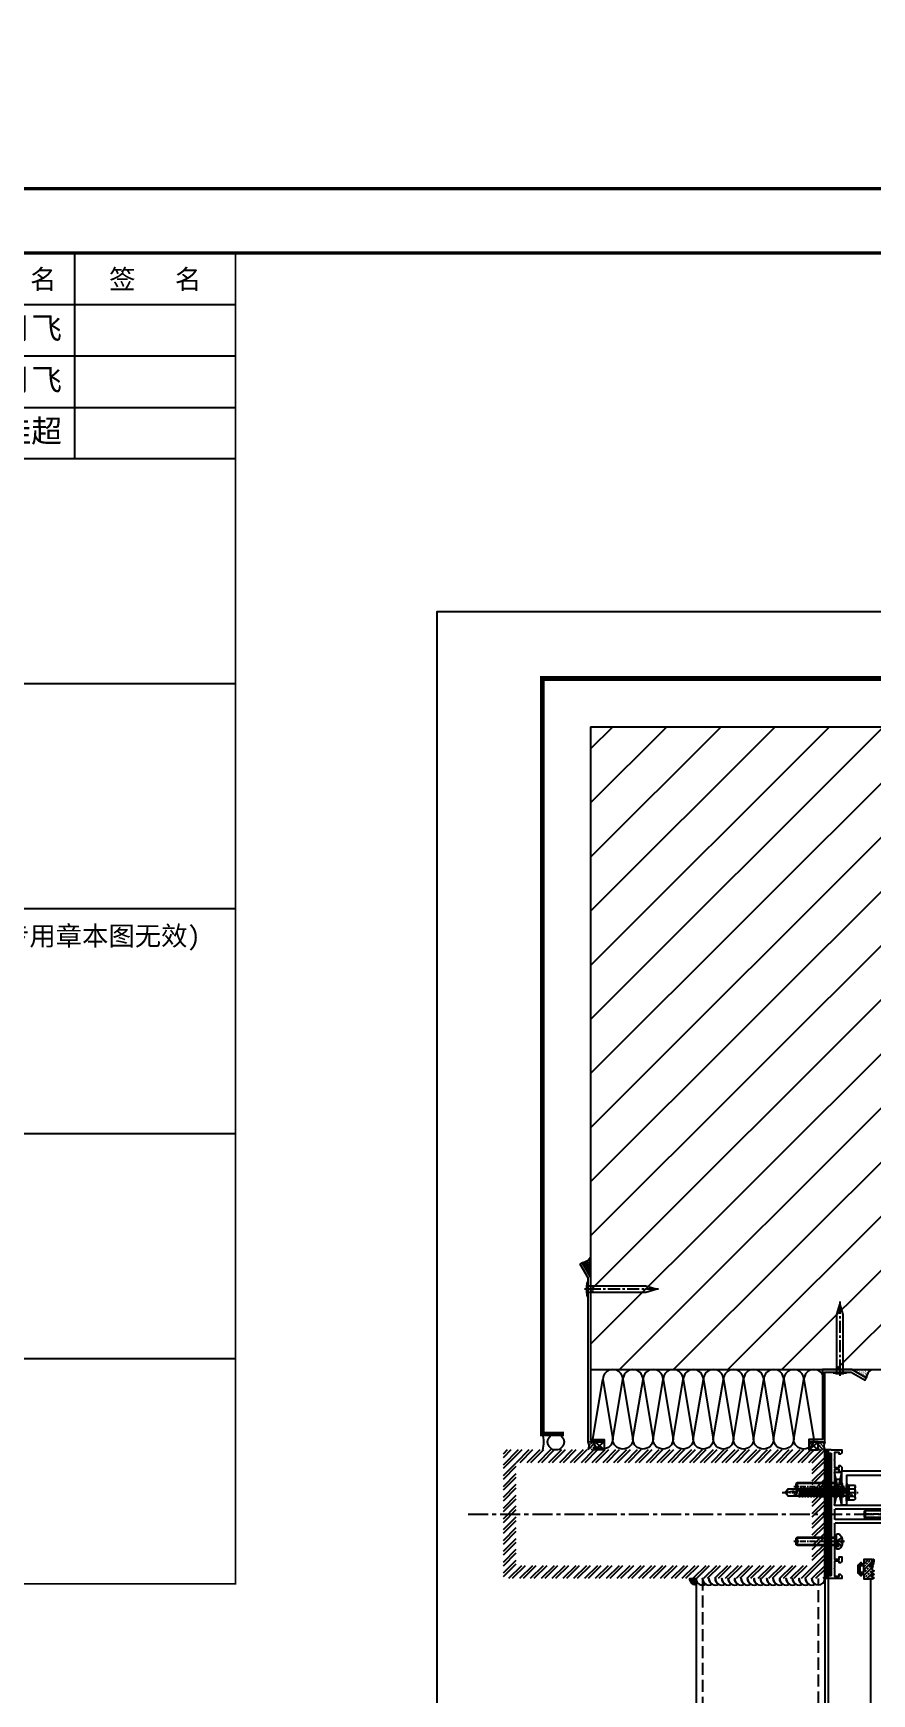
# Model space of a CAD drawing. Extents: x -160106 to 966792, y -663931 to 1550022.
# Drawn here: x -68403 to -67882, y -98859 to -97825 of the extents above; entities that cross this region are included whole.
import ezdxf
from ezdxf.enums import TextEntityAlignment as Align
from ezdxf.xclip import XClip

# ---------------------------------------------------------------- set-up
doc = ezdxf.new("R2010")
doc.units = 0
for name, pattern in [('CENTER', [2, 1.25, -0.25, 0.25, -0.25]), ('ZN-CENTER', [2, 1.25, -0.25, 0.25, -0.25]), ('ZN-DASH', [0.35, 0.25, -0.1])]:
    doc.linetypes.add(name, pattern=pattern)
for name, color, linetype in [('!ZN1-填充-8', 8, 'Continuous'), ('!ZN2-WALL-5', 5, 'Continuous'), ('!ZN4-焊缝-8', 8, 'Continuous'), ('!ZN4-辅助材料-1', 1, 'Continuous'), ('!ZN4-配件-11', 11, 'Continuous'), ('!ZN5-钢材投影-40', 40, 'Continuous'), ('!ZN5-铝材投影-112', 112, 'Continuous'), ('!ZN5-铝材断面-6', 6, 'Continuous'), ('!ZN6-虚线-8', 8, 'ZN-DASH'), ('0-cxFrame', 155, 'Continuous'), ('11紧固件', 11, 'Continuous'), ('A_Hatch', 8, 'Continuous'), ('Fill', 8, 'Continuous'), ('pj', 4, 'Continuous'), ('qianming', 155, 'Continuous'), ('TC', 130, 'Continuous'), ('user', 7, 'Continuous'), ('ZX', 240, 'CENTER'), ('型材截面颜色', 253, 'Continuous'), ('焊缝', 8, 'Continuous')]:
    doc.layers.add(name, color=color, linetype=linetype)
doc.layers.add('0-cxText', color=131, linetype='Continuous', lineweight=25)
doc.styles.add('cx_biaoti', font='')
doc.styles.add('cx_tuming', font='simhei.ttf')
doc.styles.add('cx_tuqian1', font='')
doc.styles.add('DHTEXT-1', font='ROMANS.shx', dxfattribs={"width": 0.7, "bigfont": 'CHINESE.shx'})
doc.styles.add('图框宋体', font='', dxfattribs={"width": 0.75})
doc.styles.add('黑体', font='simhei.ttf', dxfattribs={"height": 12})
doc.styles.get('cx_biaoti').set_extended_font_data('SimSun')
doc.styles.get('cx_tuqian1').set_extended_font_data('SimSun')
doc.styles.get('图框宋体').set_extended_font_data('SimSun')
pattern_1 = [(45, (-63849.03507, 7998.2761), (0.2525697034, 0.9260889125), [1.190625, -0.238125, 0, -0.238125])]

# ---------------------------------------------------------------- blocks, each defined once
blk = doc.blocks.new('20250822084406')
at = {"layer": 'A_Hatch'}
h = blk.add_hatch(dxfattribs=at)
h.set_pattern_fill('ANSI32', color=256)
h.set_pattern_definition([(45, (-40, -1e-07), (-3.3676, 3.3676), []), (45, (-37.755, -1e-07), (-3.3676, 3.3676), [])])
h.paths.add_polyline_path([(40, 200), (-40, 200), (-40, 0), (40, 0)])
h.paths.add_polyline_path([(-32, 8), (-32, 192), (32, 192), (32, 8)], flags=16)
blk = doc.blocks.new('20250822083029')
at = {"layer": '!ZN5-铝材断面-6', "elevation": 0}
for points in [[(-40, -2), (-40, 0), (-38, 0), (-38, -2)], [(-40, -2), (-40, -8.5), (-38.2, -8.5), (-37.3, -7.6), (-37.3, -7), (-38.5, -7), (-38.5, -4), (-34, -4), (-33.8, -3.8), (-33.5, -4), (-29.1, -4), (-29.1, -7), (-30.3, -7), (-30.3, -7.6), (-29.4, -8.5), (-26.5, -8.5), (-26.5, -7), (-27.9, -7), (-27.9, -4), (-6.1, -4)], [(6.1, -4), (27.9, -4), (27.9, -7), (26.5, -7), (26.5, -8.5), (29.4, -8.5), (30.3, -7.6), (30.3, -7), (29.1, -7), (29.1, -4), (33.6, -4), (33.8, -3.8), (34.1, -4), (38.5, -4), (38.5, -7), (37.3, -7), (37.3, -7.6), (38.2, -8.5), (40, -8.5), (40, -2), (40, 0), (38, 0), (38, -2), (-38, -2)], [(-5.6, -4.5), (-5.6, -43.4), (-3.5, -43.4), (-2.5, -41.4)], [(-3.1, -33), (-3.1, -4.5)], [(-2.6, -4), (2.6, -4)], [(2.5, -41.4), (3.5, -43.4), (5.6, -43.4), (5.6, -4.5)], [(3.1, -4.5), (3.1, -33)], [(-2.9, -40.8), (-2.3, -39.6)], [(-2.6, -41.2), (-2.8, -41.1)], [(2.6, -33.5), (-2.6, -33.5)], [(-2.1, -39.5), (2.1, -39.5)], [(2.3, -39.6), (2.9, -40.8)], [(2.8, -41.1), (2.6, -41.2)]]:
    blk.add_lwpolyline(points, dxfattribs=at)
at = {"layer": '!ZN5-铝材断面-6'}
for centre, major_axis, start_param, end_param in [((-6.1, -4.5), (0.354, 0.354), 5.497787, 7.068583), ((-2.6, -4.5), (-0.354, 0.354), -0.785398, 0.785398), ((2.6, -4.5), (0.354, 0.354), 5.497787, 7.068583), ((6.1, -4.5), (-0.354, 0.354), -0.785398, 0.785398), ((-2.6, -33), (0.354, 0.354), 2.356194, 3.926991), ((-2.7, -40.9), (-0.141, 0.141), 0.321751, 1.892547), ((-2.7, -41.4), (0.141, 0.141), 5.497787, 6.604936), ((-2.1, -39.7), (-0.141, 0.141), -0.785398, 0.321751), ((2.1, -39.7), (-0.141, 0.141), 4.390638, 5.497787), ((2.7, -41.4), (-0.141, 0.141), -0.321751, 0.785398), ((2.6, -33), (-0.354, 0.354), 2.356194, 3.926991), ((2.7, -40.9), (0.141, 0.141), 4.390638, 5.961435), ((-2.7, -41.4), (-0.141, 0.141), 3.463343, 3.926991), ((2.7, -41.4), (0.141, 0.141), 2.356194, 2.819842)]:
    blk.add_ellipse(centre, major_axis=major_axis, ratio=1, start_param=start_param, end_param=end_param, dxfattribs=at)
blk = doc.blocks.new('*U3250')
at = {"color": 0, "linetype": 'ZN-CENTER', "ltscale": 3}
blk.add_line((-6.3, 0), (25.2, 0), dxfattribs=at)
at = {"linetype": 'ByBlock', "ltscale": 10}
for p, q in [((-5, 0.5), (-4, 0.5)), ((-4.5, 2.6), (-1.3, 0.2)), ((-4, 0.5), (-4, -0.5)), ((-2.9, 4.7), (-1.3, 4.7)), ((-1.8, 0.5), (-1.8, 0)), ((-1.3, -4.7), (-1.3, 4.7)), ((-1.3, 3.8), (0, 3.8)), ((-1.3, -3.9), (-1.3, 3.8)), ((0, 0), (-1.3, 0.9)), ((0, -0.7), (-1.3, 0.2)), ((0, 3.8), (0, -3.9)), ((0, 2.5), (23, 2.5)), ((0, 2.1), (23.6, 2.1)), ((23, -2.5), (23, 2.5)), ((23, 2.5), (23.7, 2.1)), ((23.7, -2.1), (23.7, 2.1)), ((-4, -0.5), (-5, -0.5)), ((-4.5, -2.6), (-1.3, -0.2)), ((-2.9, -4.7), (-1.3, -4.7)), ((-1.8, -0.5), (-1.8, 0)), ((-1.3, -3.9), (0, -3.9)), ((0, -2.1), (23.6, -2.1)), ((0, -2.5), (23, -2.5)), ((23, -2.5), (23.7, -2.1))]:
    blk.add_line(p, q, dxfattribs=at)
for centre, start, end in [((0.6, 0.4), 128.4335, 178.8961), ((0.6, -0.4), 181.1039, 231.5665)]:
    blk.add_arc(centre, 5.56, start, end, dxfattribs=at)
at = {"layer": 'Defpoints', "color": 0, "ltscale": 10, "style": 'DHTEXT-1', "width": 0.7}
blk.add_text('M5', height=1, rotation=90, dxfattribs=at).set_placement((-1.9, -2.6), align=Align.CENTER)
blk = doc.blocks.new('20250822090644')
at = {"layer": '!ZN1-填充-8', "ltscale": 50}
h = blk.add_hatch(dxfattribs=at)
h.set_pattern_fill('NET3', color=256, scale=0.5)
h.set_pattern_definition([(0, (-63849.0344, 7996.2761), (0, 1.5875), []), (60, (-63849.0344, 7996.2761), (-1.37481533, 0.79375), []), (120, (-63849.0344, 7996.2761), (-1.37481533, -0.79375), [])])
h.paths.add_polyline_path([(-38, -4), (38, -4), (38, 0), (-38, 0)])
at = {"layer": '型材截面颜色', "ltscale": 60}
h = blk.add_hatch(dxfattribs=at)
h.set_pattern_fill('ANSI36', color=256, scale=0.3)
h.set_pattern_definition(pattern_1)
h.paths.add_polyline_path([(-40, 0), (-38, 0), (-38, -2), (-40, -2)])
h = blk.add_hatch(dxfattribs=at)
h.set_pattern_fill('ANSI36', color=256, scale=0.3)
h.set_pattern_definition(pattern_1)
h.paths.add_polyline_path([(40, 0), (38, 0), (38, -2), (40, -2)])
at = {"layer": '!ZN4-辅助材料-1'}
for points in [[(-38, -4), (38, -4), (38, 0), (-38, 0)], [(-40, 0), (-38, 0), (-38, -2), (-40, -2)], [(40, 0), (38, 0), (38, -2), (40, -2)]]:
    blk.add_lwpolyline(points, close=True, dxfattribs=at)
blk = doc.blocks.new('*U723')
at = {"color": 0, "linetype": 'ZN-CENTER', "ltscale": 3}
blk.add_line((-6.3, 0), (40.2, 0), dxfattribs=at)
at = {"linetype": 'ByBlock', "ltscale": 10}
for p, q in [((-5, 0.5), (-4, 0.5)), ((-4.5, 2.6), (-1.3, 0.2)), ((-4, 0.5), (-4, -0.5)), ((-2.9, 4.7), (-1.3, 4.7)), ((-1.8, 0.5), (-1.8, 0)), ((-1.3, -4.7), (-1.3, 4.7)), ((-1.3, 3.8), (0, 3.8)), ((-1.3, -3.9), (-1.3, 3.8)), ((0, 0), (-1.3, 0.9)), ((0, -0.7), (-1.3, 0.2)), ((0, 3.8), (0, -3.9)), ((0, 2.5), (38, 2.5)), ((0, 2.1), (38.6, 2.1)), ((38, -2.5), (38, 2.5)), ((38, 2.5), (38.7, 2.1)), ((38.7, -2.1), (38.7, 2.1)), ((-4, -0.5), (-5, -0.5)), ((-4.5, -2.6), (-1.3, -0.2)), ((-2.9, -4.7), (-1.3, -4.7)), ((-1.8, -0.5), (-1.8, 0)), ((-1.3, -3.9), (0, -3.9)), ((0, -2.1), (38.6, -2.1)), ((0, -2.5), (38, -2.5)), ((38, -2.5), (38.7, -2.1))]:
    blk.add_line(p, q, dxfattribs=at)
for centre, start, end in [((0.6, 0.4), 128.4335, 178.8961), ((0.6, -0.4), 181.1039, 231.5665)]:
    blk.add_arc(centre, 5.56, start, end, dxfattribs=at)
at = {"layer": 'Defpoints', "color": 0, "ltscale": 10, "style": 'DHTEXT-1', "width": 0.7}
blk.add_text('M5', height=1, rotation=90, dxfattribs=at).set_placement((-1.9, -2.6), align=Align.CENTER)
blk = doc.blocks.new('6mm-三元乙丙胶条')
at = {"layer": 'TC'}
h = blk.add_hatch(dxfattribs=at)
h.set_pattern_fill('ANSI33', color=256, scale=0.4, angle=-90, style=0)
h.set_pattern_definition([(135, (20798.4202, -134095.806), (-1.796051224, -1.796051224), []), (135, (20798.4202, -134094.01), (-1.796051224, -1.796051224), [1.27, -0.635])])
edge = h.paths.add_edge_path()
edge.add_arc((-0.7, 6.4), 12.4, 262.695, 272.1943, ccw=False)
edge.add_line((-2.3, -5.9), (-4.1, -5.5))
edge.add_line((-4.1, -5.5), (-6, -4.8))
edge.add_arc((-6.1, -5.3), 0.5, 70.0836, 149.7887)
edge.add_line((-6.6, -5), (-7, -5.9))
edge.add_arc((-7.3, -5.7), 0.3, 210.0414, 329.7887, ccw=False)
edge.add_line((-7.6, -5.9), (-8.2, -4.8))
edge.add_arc((-8.4, -4.9), 0.25, 30.0414, 149.444)
edge.add_line((-8.6, -4.8), (-9.2, -5.9))
edge.add_arc((-9.5, -5.7), 0.3, 210.1243, 329.444, ccw=False)
edge.add_line((-9.8, -5.9), (-10.4, -4.8))
edge.add_arc((-10.6, -4.9), 0.25, 30.1243, 149.9586)
edge.add_line((-10.8, -4.8), (-11.5, -5.9))
edge.add_arc((-11.7, -5.7), 0.3, 210.1601, 329.9586, ccw=False)
edge.add_line((-12, -5.9), (-12.4, -5.1))
edge.add_line((-12.4, -5.1), (-12.4, 0))
edge.add_line((-12.4, 0), (-10.4, 0))
edge.add_line((-10.4, 0), (-9.9, -0.1))
edge.add_arc((-9.8, 0.1), 0.3, 255.0049, 360)
edge.add_line((-9.5, 0.1), (-9.5, 1.8))
edge.add_line((-9.5, 1.8), (-10.3, 1.8))
edge.add_line((-10.3, 1.8), (-10.3, 2.1))
edge.add_line((-10.3, 2.1), (-8.9, 3.5))
edge.add_line((-8.9, 3.5), (-8.3, 3.7))
edge.add_line((-8.3, 3.7), (-4.1, 3.7))
edge.add_line((-4.1, 3.7), (-3.5, 3.5))
edge.add_line((-3.5, 3.5), (-2.1, 2.1))
edge.add_line((-2.1, 2.1), (-2.1, 1.8))
edge.add_line((-2.1, 1.8), (-2.9, 1.8))
edge.add_line((-2.9, 1.8), (-2.9, 0.1))
edge.add_arc((-2.6, 0.1), 0.3, 180, 284.9951)
edge.add_line((-2.5, -0.1), (-2, 0))
edge.add_line((-2, 0), (0, 0))
edge.add_line((0, 0), (0, -4.6))
edge.add_arc((-0.2, -4.6), 0.2, -90, 0, ccw=False)
edge.add_line((-0.2, -4.8), (-1.6, -4.8))
edge.add_arc((-1.6, -4.3), 0.5, 245.9871, 270, ccw=False)
edge.add_line((-1.8, -4.8), (-4.1, -3.7))
edge.add_arc((-4.2, -4), 0.25, 65.9871, 228.3665)
edge.add_line((-4.4, -4.2), (-4, -4.5))
edge.add_arc((-0.6, 5.2), 10.3, 250.6786, 266.6226)
edge.add_line((-1.2, -5.1), (-0.7, -5.1))
edge.add_arc((-0.7, -5.7), 0.6, -4.0856, 88.8542, ccw=False)
edge.add_line((-0.1, -5.7), (-0.1, -5.8))
edge.add_arc((-0.3, -5.8), 0.2, 272.1943, 355.9144, ccw=False)
edge = h.paths.add_edge_path(flags=16)
edge.add_arc((-4.7, 2.2), 0.5, 0, 90)
edge.add_line((-4.7, 2.7), (-7.7, 2.7))
edge.add_arc((-7.7, 2.2), 0.5, 90, 180)
edge.add_line((-8.2, 2.2), (-8.2, 0.6))
edge.add_arc((-7.7, 0.6), 0.5, 180, 270)
edge.add_line((-7.7, 0.1), (-4.7, 0.1))
edge.add_arc((-4.7, 0.6), 0.5, 270, 360)
edge.add_line((-4.2, 0.6), (-4.2, 2.2))
at = {"layer": 'pj'}
blk.add_lwpolyline([(-0.3, -6, -0.041472), (-2.3, -5.9), (-4.1, -5.5), (-6, -4.8, 0.362514), (-6.6, -5), (-7, -5.9, -0.575881), (-7.6, -5.9), (-8.2, -4.8, 0.57388), (-8.6, -4.8), (-9.2, -5.9, -0.573399), (-9.8, -5.9), (-10.4, -4.8, 0.576387), (-10.8, -4.8), (-11.5, -5.9, -0.576179), (-12, -5.9), (-12.4, -5.1), (-12.4, 0), (-10.4, 0), (-9.9, -0.1, 0.493119), (-9.5, 0.1), (-9.5, 1.8), (-10.3, 1.8), (-10.3, 2.1), (-8.9, 3.5), (-8.3, 3.7), (-4.1, 3.7), (-3.5, 3.5), (-2.1, 2.1), (-2.1, 1.8), (-2.9, 1.8), (-2.9, 0.1, 0.493119), (-2.5, -0.1), (-2, 0), (0, 0), (0, -4.6, -0.414214), (-0.2, -4.8), (-1.6, -4.8, -0.105161), (-1.8, -4.8), (-4.1, -3.7, 0.856947), (-4.4, -4.2), (-4, -4.5, 0.069681), (-1.2, -5.1), (-0.7, -5.1, -0.429323), (-0.1, -5.7), (-0.1, -5.8, -0.382463), (-0.3, -6)], format="xyb", dxfattribs=at)
blk.add_lwpolyline([(-4.2, 2.2, 0.414214), (-4.7, 2.7), (-7.7, 2.7, 0.414214), (-8.2, 2.2), (-8.2, 0.6, 0.414214), (-7.7, 0.1), (-4.7, 0.1, 0.414214), (-4.2, 0.6)], format="xyb", close=True, dxfattribs=at)
blk = doc.blocks.new('*U1094')
at = {"layer": '!ZN4-焊缝-8', "ltscale": 20}
h = blk.add_hatch(color=8, dxfattribs=at)
h.dxf.hatch_style = 1
h.paths.add_polyline_path([(4, 80, 0.414214), (0, 84), (0, 80)])
blk.add_lwpolyline([(0, 80), (4, 80, 0.414214), (0, 84)], format="xyb", close=True, dxfattribs=at)
at = {"layer": '!ZN5-钢材投影-40', "ltscale": 0.3}
for p, q in [((0, 80), (602.7, 80)), ((0, 0), (602.7, 0))]:
    blk.add_line(p, q, dxfattribs=at)
at = {"layer": '!ZN5-铝材投影-112'}
for p, q in [((0, -2), (602.7, -2)), ((0.3, -28.4), (602.7, -28.4))]:
    blk.add_line(p, q, dxfattribs=at)
at = {"layer": '!ZN6-虚线-8', "ltscale": 30}
for p, q in [((0, 76), (602.7, 76)), ((602.7, 4), (0, 4))]:
    blk.add_line(p, q, dxfattribs=at)
at = {"layer": '焊缝', "ltscale": 100}
blk.add_lwpolyline([(0, 80, -0.57735), (3.5, 74, 0.267949), (0, 76, -0.57735), (3.5, 70, 0.267949), (0, 72, -0.57735), (3.5, 66, 0.267949), (0, 68, -0.57735), (3.5, 62, 0.267949), (0, 64, -0.57735), (3.5, 58, 0.267949), (0, 60, -0.57735), (3.5, 54, 0.267949), (0, 56, -0.57735), (3.5, 50, 0.267949), (0, 52, -0.57735), (3.5, 46, 0.267949), (0, 48, -0.57735), (3.5, 42, 0.267949), (0, 44, -0.57735), (3.5, 38, 0.267949), (0, 40, -0.57735), (3.5, 34, 0.267949), (0, 36, -0.57735), (3.5, 30, 0.267949), (0, 32, -0.57735), (3.5, 26, 0.267949), (0, 28, -0.57735), (3.5, 22, 0.267949), (0, 24, -0.57735), (3.5, 18, 0.267949), (0, 20, -0.57735), (3.5, 14, 0.267949), (0, 16, -0.57735), (3.5, 10, 0.267949), (0, 12, -0.57735), (3.5, 6, 0.267949), (0, 8, -1), (0, 0, -1)], format="xyb", dxfattribs=at)
blk = doc.blocks.new('*U1078')
at = {"ltscale": 10}
for p, q in [((-5.4, -3.5), (-5.4, 3.5)), ((-1, 4.6), (-4.9, 4.6)), ((-1, 2.3), (-4.9, 2.3)), ((-0.6, -5.1), (-0.6, 5.1)), ((-0.2, 5.5), (0, 4.8)), ((0, -4.8), (0, 4.8)), ((0, 2.1), (30.3, 2.1)), ((1.4, 2.7), (2.2, -2.7)), ((3.2, 2.7), (4, -2.7)), ((5, 2.7), (5.8, -2.7)), ((6.8, 2.7), (7.6, -2.7)), ((8.6, 2.7), (9.4, -2.7)), ((10.4, 2.7), (11.2, -2.7)), ((12.2, 2.7), (13, -2.7)), ((14, 2.7), (14.8, -2.7)), ((15.8, 2.7), (16.6, -2.7)), ((17.6, 2.7), (18.4, -2.7)), ((19.4, 2.7), (20.2, -2.7)), ((21.2, 2.7), (22, -2.7)), ((23, 2.7), (23.8, -2.7)), ((24.8, 2.7), (25.6, -2.7)), ((26.6, 2.7), (27.4, -2.7)), ((28.4, 2.7), (29.2, -2.7)), ((-1, -2.3), (-4.9, -2.3)), ((-1, -4.6), (-4.9, -4.6)), ((-0.2, -5.5), (0, -4.8)), ((30.3, -2.1), (0, -2.1))]:
    blk.add_line(p, q, dxfattribs=at)
at = {"color": 0, "linetype": 'ZN-CENTER', "ltscale": 3}
blk.add_line((40, 0), (-7.3, 0), dxfattribs=at)
at = {"ltscale": 10}
for points in [[(1.8, -2.1), (1, 2.1), (1.4, 2.7), (1.8, 2.1), (2.6, -2.1), (2.2, -2.7)], [(3.6, -2.1), (2.8, 2.1), (3.2, 2.7), (3.6, 2.1), (4.4, -2.1), (4, -2.7)], [(5.4, -2.1), (4.6, 2.1), (5, 2.7), (5.4, 2.1), (6.2, -2.1), (5.8, -2.7)], [(7.2, -2.1), (6.4, 2.1), (6.8, 2.7), (7.2, 2.1), (8, -2.1), (7.6, -2.7)], [(9, -2.1), (8.2, 2.1), (8.6, 2.7), (9, 2.1), (9.8, -2.1), (9.4, -2.7)], [(10.8, -2.1), (10, 2.1), (10.4, 2.7), (10.8, 2.1), (11.6, -2.1), (11.2, -2.7)], [(12.6, -2.1), (11.8, 2.1), (12.2, 2.7), (12.6, 2.1), (13.4, -2.1), (13, -2.7)], [(14.4, -2.1), (13.6, 2.1), (14, 2.7), (14.4, 2.1), (15.2, -2.1), (14.8, -2.7)], [(16.2, -2.1), (15.4, 2.1), (15.8, 2.7), (16.2, 2.1), (17, -2.1), (16.6, -2.7)], [(18, -2.1), (17.2, 2.1), (17.6, 2.7), (18, 2.1), (18.8, -2.1), (18.4, -2.7)], [(19.8, -2.1), (19, 2.1), (19.4, 2.7), (19.8, 2.1), (20.6, -2.1), (20.2, -2.7)], [(21.6, -2.1), (20.8, 2.1), (21.2, 2.7), (21.6, 2.1), (22.4, -2.1), (22, -2.7)], [(23.4, -2.1), (22.6, 2.1), (23, 2.7), (23.4, 2.1), (24.2, -2.1), (23.8, -2.7)], [(25.2, -2.1), (24.4, 2.1), (24.8, 2.7), (25.2, 2.1), (26, -2.1), (25.6, -2.7)], [(27, -2.1), (26.2, 2.1), (26.6, 2.7), (27, 2.1), (27.8, -2.1), (27.4, -2.7)], [(28.8, -2.1), (28, 2.1), (28.4, 2.7), (28.8, 2.1), (29.6, -2.1), (29.2, -2.7)]]:
    blk.add_lwpolyline(points, close=True, dxfattribs=at)
for points in [[(30.3, -2.1, -0.414214), (30.4, -2.2), (30.4, -2.3), (36.2, -2.3), (38, -0.3), (38, 0.3), (36.2, 2.3), (30.4, 2.3), (30.4, 2.2, -0.414214), (30.3, 2.1)], [(32.5, -2.3), (32.4, -1.2), (31.8, -1.5, -0.530462), (31, -1.2), (30.8, 0.1, -0.651316), (31.5, 0.5), (32, 0.2), (32.8, 0.7), (38, -0.3, -0.201226), (36.2, 2.3)]]:
    blk.add_lwpolyline(points, format="xyb", dxfattribs=at)
for centre, radius, start, end in [((-3.9, 3.5), 1.58, 133.1736, 226.8264), ((0.1, 0), 5.58, 155.5673, 204.4327), ((0.1, 3.5), 1.58, 133.1736, 226.8264), ((4.1, 0), 5.58, 155.5673, 204.4327), ((7.5, -2.9), 11.3, 132.4922, 138.6064), ((-3.9, -3.5), 1.58, 133.1736, 226.8264), ((0.1, -3.5), 1.58, 133.1736, 226.8264), ((7.5, 2.9), 11.3, 221.3936, 227.5078)]:
    blk.add_arc(centre, radius, start, end, dxfattribs=at)
at = {"layer": 'Defpoints', "color": 0, "ltscale": 10, "style": 'DHTEXT-1', "width": 0.7}
blk.add_text('5.5', height=1, rotation=90, dxfattribs=at).set_placement((-2.5, -0.9), align=Align.CENTER)
blk = doc.blocks.new('*U2373')
at = {"color": 0, "linetype": 'ZN-CENTER', "ltscale": 6}
blk.add_line((43.8, 0), (-2.3, 0), dxfattribs=at)
at = {"linetype": 'ByBlock', "ltscale": 10}
for p, q in [((-1.1, 2.3), (-1.1, -2.3)), ((-0.9, 2.3), (-0.9, -2.3)), ((-0.8, 4.2), (-0.8, -4.2)), ((0, 4.2), (-0.8, 4.2)), ((0, -4.2), (0, 4.2)), ((-0.8, -4.2), (0, -4.2))]:
    blk.add_line(p, q, dxfattribs=at)
blk.add_lwpolyline([(0, -2.5, -0.414214), (0.7, -1.8), (35.9, -1.8), (42, 0), (35.9, 1.9), (0.7, 1.9, -0.414214), (0, 2.5)], format="xyb", dxfattribs=at)
for centre, start, end in [((-1.1, 2.6), 272.9951, 344.3665), ((-1.1, -2.6), 15.6335, 87.0049)]:
    blk.add_arc(centre, 0.329, start, end, dxfattribs=at)
at = {"layer": 'Defpoints', "color": 0, "ltscale": 10, "style": 'DHTEXT-1', "width": 0.7}
blk.add_text('3.7', height=1.12, rotation=90, dxfattribs=at).set_placement((3.1, -0.9), align=Align.CENTER)
blk = doc.blocks.new('*U1098')
at = {"layer": '!ZN1-填充-8'}
h = blk.add_hatch(dxfattribs=at)
h.set_pattern_fill('AR-SAND', color=256, scale=0.5, angle=180, style=0)
h.set_pattern_definition([(217.5, (-3496.6374, 21466.0413), (0.03149668, -0.963411885), [0, -0.76, 0, -0.85, 0, -0.8125]), (187.5, (-3496.6374, 21466.0413), (-0.88488835, -1.41107303), [0, -0.41, 0, -0.685, 0, -0.2625]), (147.5, (-3496.0224, 21466.0413), (-1.55707093, -0.002829527), [0, -0.25, 0, -0.9, 0, -1.175]), (137.5, (-3496.0224, 21466.0413), (-1.5030633, -0.43883778), [0, -0.125, 0, -0.59, 0, -0.675])])
edge = h.paths.add_edge_path()
edge.add_line((0, 29.5), (0, 18.3))
edge.add_line((0, 18.3), (5.2, 27.2))
edge.add_ellipse((6.6, 37.5), major_axis=(-7.31, 7.31), ratio=1, start_angle=95.0307, end_angle=126.7718, ccw=False)
at = {"layer": '!ZN1-填充-8', "ltscale": 0.1}
h = blk.add_hatch(dxfattribs=at)
h.set_pattern_fill('ANSI36', color=256, style=0)
h.set_pattern_definition([(45, (-3523.0691, 21478.8114), (0.84189901, 3.08696304), [3.96875, -0.79375, 0, -0.79375])])
edge = h.paths.add_edge_path()
edge.add_line((45, 1.5), (45, -2.6))
edge.add_line((45, -2.6), (50, -2.6))
edge.add_line((50, -2.6), (50, 1.5))
edge.add_arc((47.5, 6.3), 5.38, 242.3296, 297.6704, ccw=False)
at = {"layer": '!ZN4-辅助材料-1', "ltscale": 4}
blk.add_lwpolyline([(5.2, 27.2), (0, 18.3), (0, 18.3), (0, 30.5, 0.198373), (5.2, 27.2)], format="xyb", dxfattribs=at)
at = {"layer": '!ZN4-辅助材料-1'}
blk.add_lwpolyline([(45, -2.6), (45, -8.5), (50, -8.5), (50, -2.6)], close=True, dxfattribs=at)
at = {"layer": '!ZN4-辅助材料-1', "color": 8}
for points in [[(45, -2.6), (50, -8.5)], [(50, -2.6), (45, -8.5)]]:
    blk.add_lwpolyline(points, dxfattribs=at)
at = {"layer": '!ZN4-辅助材料-1', "color": 1, "ltscale": 0.1}
blk.add_arc((47.5, 6.3), 5.38, 242.3296, 297.6704, dxfattribs=at)
at = {"ltscale": 20}
blk.add_lwpolyline([(45, -8.5), (45, 1.5), (1.5, 1.5), (1.5, 17.9), (6.5, 26.5), (5.2, 27.2), (0, 18.3), (0, 0), (43.5, 0), (43.5, -8.5)], close=True, dxfattribs=at)
at = {"layer": '!ZN4-配件-11', "color": 1, "extrusion": (0, 0, -1), "zscale": -1}
blk.add_blockref('*U2373', (-1.5, 10.8), dxfattribs=at)
blk = doc.blocks.new('室内胶缝示意')
at = {"ltscale": 0.1}
blk.add_arc((-5, 15.6), 16.4, 252.2032, 287.7968, dxfattribs=at)
at = {"ltscale": 0.1, "extrusion": (0, 0, -1)}
blk.add_ellipse((-5, -8.4), major_axis=(0, 5.09), ratio=0.981746, dxfattribs=at)
blk = doc.blocks.new('20250826163843')
at = {"layer": '!ZN1-填充-8'}
h = blk.add_hatch(dxfattribs=at)
h.set_pattern_fill('ANSI31', color=256, scale=15, style=0)
h.set_pattern_definition([(45, (-11645.631, -4479.27), (-16.83798, 16.83798), [])])
h.paths.add_polyline_path([(-2900, 200), (-2900, -200), (-2700, -200), (-2700, 0), (-600, 0), (-600, 200)])
h = blk.add_hatch(dxfattribs=at)
h.set_pattern_fill('AR-SAND', color=256, scale=0.5, angle=90, style=0)
h.set_pattern_definition([(127.5, (117711.9418, -57481.17005), (-0.9634118845, -0.031496679), [0, -0.76, 0, -0.85, 0, -0.8125]), (97.5, (117711.9418, -57481.17), (-1.411073033, 0.884888353), [0, -0.41, 0, -0.685, 0, -0.2625]), (57.5, (117711.9418, -57481.78505), (-0.002829527, 1.557070931), [0, -0.25, 0, -0.9, 0, -1.175]), (47.5, (117711.9418, -57481.785), (-0.438837782, 1.503063302), [0, -0.125, 0, -0.59, 0, -0.675])])
edge = h.paths.add_edge_path()
edge.add_line((-2900, -131.3), (-2900, -142.5))
edge.add_line((-2900, -142.5), (-2905.2, -133.6))
edge.add_ellipse((-2906.6, -123.3), major_axis=(7.31, 7.31), ratio=1, start_angle=233.2282, end_angle=264.9693)
at = {"layer": '!ZN1-填充-8', "ltscale": 0.1}
h = blk.add_hatch(dxfattribs=at)
h.set_pattern_fill('ANSI36', color=256, style=0)
h.set_pattern_definition([(45, (54376.775, 120407.5396), (0.841899011, 3.086963042), [3.96875, -0.79375, 0, -0.79375])])
edge = h.paths.add_edge_path()
edge.add_line((-2901.5, -245), (-2897.4, -245))
edge.add_line((-2897.4, -245), (-2897.4, -250))
edge.add_line((-2897.4, -250), (-2901.5, -250))
edge.add_arc((-2906.3, -247.5), 5.38, -27.6704, 27.6704)
at = {"layer": '!ZN2-WALL-5'}
for p, q in [((-2900, 200), (-600, 200)), ((-2900, 200), (-2900, -200)), ((-2900, -200), (-2700, -200))]:
    blk.add_line(p, q, dxfattribs=at)
at = {"layer": '!ZN4-辅助材料-1', "ltscale": 4}
blk.add_lwpolyline([(-2905.2, -133.6), (-2900, -142.5), (-2900, -142.5), (-2900, -130.3, -0.198373), (-2905.2, -133.6)], format="xyb", dxfattribs=at)
at = {"layer": '!ZN4-辅助材料-1'}
blk.add_lwpolyline([(-2897.4, -245), (-2891.5, -245), (-2891.5, -250), (-2897.4, -250)], close=True, dxfattribs=at)
at = {"layer": '!ZN4-辅助材料-1', "color": 8}
for points in [[(-2897.4, -245), (-2891.5, -250)], [(-2897.4, -250), (-2891.5, -245)]]:
    blk.add_lwpolyline(points, dxfattribs=at)
at = {"layer": '!ZN4-辅助材料-1', "color": 1, "ltscale": 0.1}
blk.add_arc((-2906.3, -247.5), 5.38, 332.3296, 27.6704, dxfattribs=at)
at = {"layer": '!ZN5-铝材投影-112', "elevation": 0}
blk.add_lwpolyline([(-2743.9, -284.4), (-2743.9, -262.9), (-2715.9, -262.9), (-2715.9, -265.9), (-2740.9, -265.9), (-2740.9, -284.4)], close=True, dxfattribs=at)
at = {"color": 4, "linetype": 'ZN-DASH', "ltscale": 30, "const_width": 3, "elevation": 0}
blk.add_lwpolyline([(-2916.5, -240), (-2930, -240), (-2930, 230), (-630, 230), (-630, 630), (50, 630), (50, 580.4)], dxfattribs=at)
at = {"ltscale": 20}
for points in [[(-2901.5, -165.3), (-2901.5, -142.9), (-2906.5, -134.3), (-2905.2, -133.6), (-2900, -142.5), (-2900, -165.3)], [(-2900, -165.3), (-2900, -243.5), (-2891.5, -243.5), (-2891.5, -245), (-2901.5, -245), (-2901.5, -165.3)]]:
    blk.add_lwpolyline(points, dxfattribs=at)
at = {"layer": '11紧固件', "ltscale": 30, "elevation": 0}
blk.add_lwpolyline([(-2743.9, -284.4), (-2743.9, -264.1), (-2748.4, -264.1), (-2748.4, -284.4), (-2743.9, -284.4), (-2748.4, -264.1), (-2748.4, -284.4), (-2743.9, -264.1)], dxfattribs=at)
at = {"layer": 'Fill'}
blk.add_lwpolyline([(-2754.9, -206.2, 1), (-2767.4, -206.2), (-2761.2, -243.2, -1), (-2773.7, -243.2), (-2767.4, -206.2, 1), (-2779.9, -206.2), (-2773.7, -243.2, -1), (-2786.2, -243.2), (-2779.9, -206.2, 1), (-2792.4, -206.2), (-2786.2, -243.2, -1), (-2798.7, -243.2), (-2792.4, -206.2, 1), (-2804.9, -206.2), (-2798.7, -243.2, -1), (-2811.2, -243.2), (-2804.9, -206.2, 1), (-2817.4, -206.2), (-2811.2, -243.2, -1), (-2823.7, -243.2), (-2817.4, -206.2, 1), (-2829.9, -206.2), (-2823.7, -243.2, -1), (-2836.2, -243.2), (-2829.9, -206.2, 1), (-2842.4, -206.2), (-2836.2, -243.2, -1), (-2848.7, -243.2), (-2842.4, -206.2, 1), (-2854.9, -206.2), (-2848.7, -243.2, -1), (-2861.2, -243.2), (-2854.9, -206.2, 1), (-2867.4, -206.2), (-2861.2, -243.2, -1), (-2873.7, -243.2), (-2867.4, -206.2, 1), (-2879.9, -206.2), (-2873.7, -243.2, -1), (-2886.2, -243.2), (-2879.9, -206.2, 1), (-2892.4, -206.2), (-2886.2, -243.2, -1), (-2898.7, -243.2), (-2892.4, -206.2)], format="xyb", dxfattribs=at)
at = {"layer": 'ZX', "ltscale": 10}
blk.add_line((-2976.2, -290), (-2700, -290), dxfattribs=at)
at = {"layer": '!ZN4-配件-11', "color": 1, "extrusion": (0, 0, -1), "xscale": -1, "zscale": -1, "rotation": 3.549341860420441e-06}
blk.add_blockref('*U2373', (2901.5, -150), dxfattribs=at)
at = {"layer": '!ZN4-配件-11', "color": 1, "xscale": -1}
for name, p in [('*U3250', (-2748.4, -273)), ('*U1078', (-2740.9, -276.4)), ('*U723', (-2691, -290)), ('*U3250', (-2748.4, -307))]:
    blk.add_blockref(name, p, dxfattribs=at)
at = {"layer": '!ZN5-铝材投影-112', "ltscale": 100, "xscale": -1.000000000000001, "rotation": 90}
blk.add_blockref('*U1094', (-2754.4, -330), dxfattribs=at)
at = {"layer": '!ZN5-铝材断面-6', "ltscale": 100, "xscale": -1.000000000000001, "rotation": 90}
for name, p in [('20250822084406', (-2754.4, -290)), ('20250822090644', (-2754.4, -290)), ('20250822083029', (-2752.4, -290))]:
    blk.add_blockref(name, p, dxfattribs=at)
at = {"rotation": 270.0000035493418}
blk.add_blockref('*U1098', (-2755.9, -200), dxfattribs=at)
at = {"xscale": -1.000000000000001, "rotation": 90}
blk.add_blockref('室内胶缝示意', (-2930, -250), dxfattribs=at)
at = {"layer": 'user', "ltscale": 4, "rotation": 90}
blk.add_blockref('6mm-三元乙丙胶条', (-2730, -317.9), dxfattribs=at)
blk = doc.blocks.new('zjcx_lan_xinxi(Dragon)')
for p, q in [((7000, -3200), (0, -3200)), ((7000, -6700), (0, -6700)), ((7000, -10200), (0, -10200)), ((7000, -13700), (0, -13700)), ((7000, -17200), (0, -17200))]:
    blk.add_line(p, q)
at = {"const_width": 25}
blk.add_lwpolyline([(0, -20700), (7000, -20700), (7000, 0), (0, 0)], close=True, dxfattribs=at)
for points in [[(2500, -3200), (2500, 0)], [(4500, -3200), (4500, 0)], [(0, -800), (7000, -800)], [(0, -1600), (7000, -1600)], [(0, -2400), (7000, -2400)]]:
    blk.add_lwpolyline(points)
for points in [[(7000, -3200), (7000, 0)], [(0, -3200), (7000, -3200)], [(0, -20700), (7000, -20700), (7000, -3200)], [(0, -20700), (7000, -20700)]]:
    blk.add_lwpolyline(points, dxfattribs=at)
at = {"style": '图框宋体'}
for s, p in [('实   名', (3500, -400)), ('签   名', (5750, -400)), ('项目负责人', (1204, -1200)), ('专业负责人', (1250, -2000)), ('设  计  人', (1250, -2800))]:
    blk.add_text(s, height=300, dxfattribs=at).set_placement(p, align=Align.MIDDLE)
for s, p in [('注册（执业）章', (318, -3771)), ('预留章', (318, -7271)), ('出图章(未盖出图专用章本图无效)', (318, -10771)), ('审图章', (318, -14271)), ('竣工章', (318, -17771))]:
    blk.add_text(s, height=300, dxfattribs=at).set_placement(p)
blk = doc.blocks.new('T-信息(Dragon)')
at = {"layer": '0-cxFrame'}
blk.add_blockref('zjcx_lan_xinxi(Dragon)', (0, 0), dxfattribs=at)
at = {"layer": 'qianming', "color": 3, "style": 'cx_biaoti'}
for s, p in [('宋月飞', (3585, -1168)), ('宋月飞', (3585, -1968)), ('叶佳超', (3585, -2768))]:
    blk.add_text(s, height=350, dxfattribs=at).set_placement(p, align=Align.MIDDLE_CENTER)
blk = doc.blocks.new('TK22.A2 L(Dragon)')
at = {"layer": '0-cxFrame', "color": 7, "const_width": 0.5}
blk.add_lwpolyline([(0, 0), (-594, 0), (-594, 420), (0, 420)], close=True, dxfattribs=at)
at = {"layer": '0-cxFrame', "const_width": 0.5}
blk.add_lwpolyline([(-80, 10), (-574, 10), (-574, 410), (-80, 410)], close=True, dxfattribs=at)
at = {"layer": '0-cxFrame', "xscale": 0.01, "yscale": 0.01, "zscale": 0.01}
blk.add_blockref('T-信息(Dragon)', (-574, 410), dxfattribs=at)
at = {"style": '黑体', "flags": 4}
blk.add_attdef('图幅', text='', height=3.3, dxfattribs=at).set_placement((-40, 3), align=Align.RIGHT)
at = {"layer": '0-cxText', "flags": 4}
for tag, height, style, p in [('建设单位', 3.5, 'cx_tuming', (-45, 240)), ('项目名称', 3.5, 'cx_tuming', (-45, 210)), ('子项名称', 3.5, 'cx_tuming', (-45, 180)), ('工程编号', 3.3, 'cx_tuqian1', (-35, 165)), ('图名1', 3.5, 'cx_tuming', (-45, 87)), ('图名2', 3.5, 'cx_tuming', (-45, 79)), ('图名3', 3.5, 'cx_tuming', (-45, 71)), ('出图日期', 3.3, 'cx_tuqian1', (-39, 60)), ('专业', 3.3, 'cx_tuqian1', (-55, 52)), ('图号', 3.3, 'cx_tuqian1', (-55, 44)), ('版次', 3.3, 'cx_tuqian1', (-20, 44))]:
    blk.add_attdef(tag, text='', height=height, dxfattribs=dict(at, style=style)).set_placement(p, align=Align.MIDDLE)
at = {"layer": 'Defpoints', "color": 6, "flags": 4}
for tag, height, style, p in [('tufu', 3.3, '黑体', (-12, 12)), ('dwfname', 4, 'cx_tuqian1', (-80, 3))]:
    blk.add_attdef(tag, text='', height=height, dxfattribs=dict(at, style=style)).set_placement(p, align=Align.RIGHT)

msp = doc.modelspace()

# ---------------------------------------------------------------- block references
at = {"ltscale": 30}
ref = msp.add_blockref('20250826163843', (-65156.73, -98456.92), dxfattribs=at)
XClip(ref).set_block_clipping_path([(-2995.5729743011, -955.5801168493), (-1570.322854818, 271.5138241302)])

# ---------------------------------------------------------------- next in the draw order: block references
at = {"layer": '0-cxFrame', "xscale": 4, "yscale": 4, "zscale": 4}
msp.add_blockref('TK22.A2 L(Dragon)', (-66261.4, -99602.2), dxfattribs=at)

doc.saveas('drawing.dxf')
